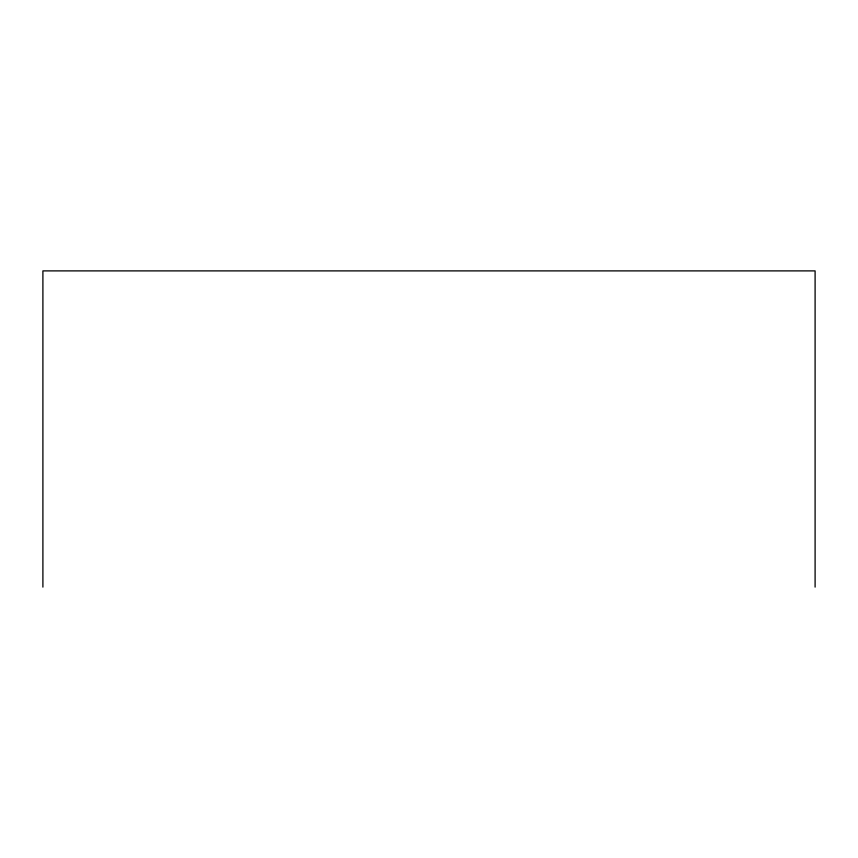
<?xml version="1.0" encoding="UTF-8"?>
<svg xmlns="http://www.w3.org/2000/svg" width="858" height="858" viewBox="0 0 858 858"><rect width="100%" height="100%" fill="white"/><g stroke="black" fill="none" stroke-linecap="round" stroke-linejoin="round"><path stroke-width="1.29" d="M815.1 587.108L815.1 270.892L42.9 270.892L42.9 587.108"/></g></svg>
